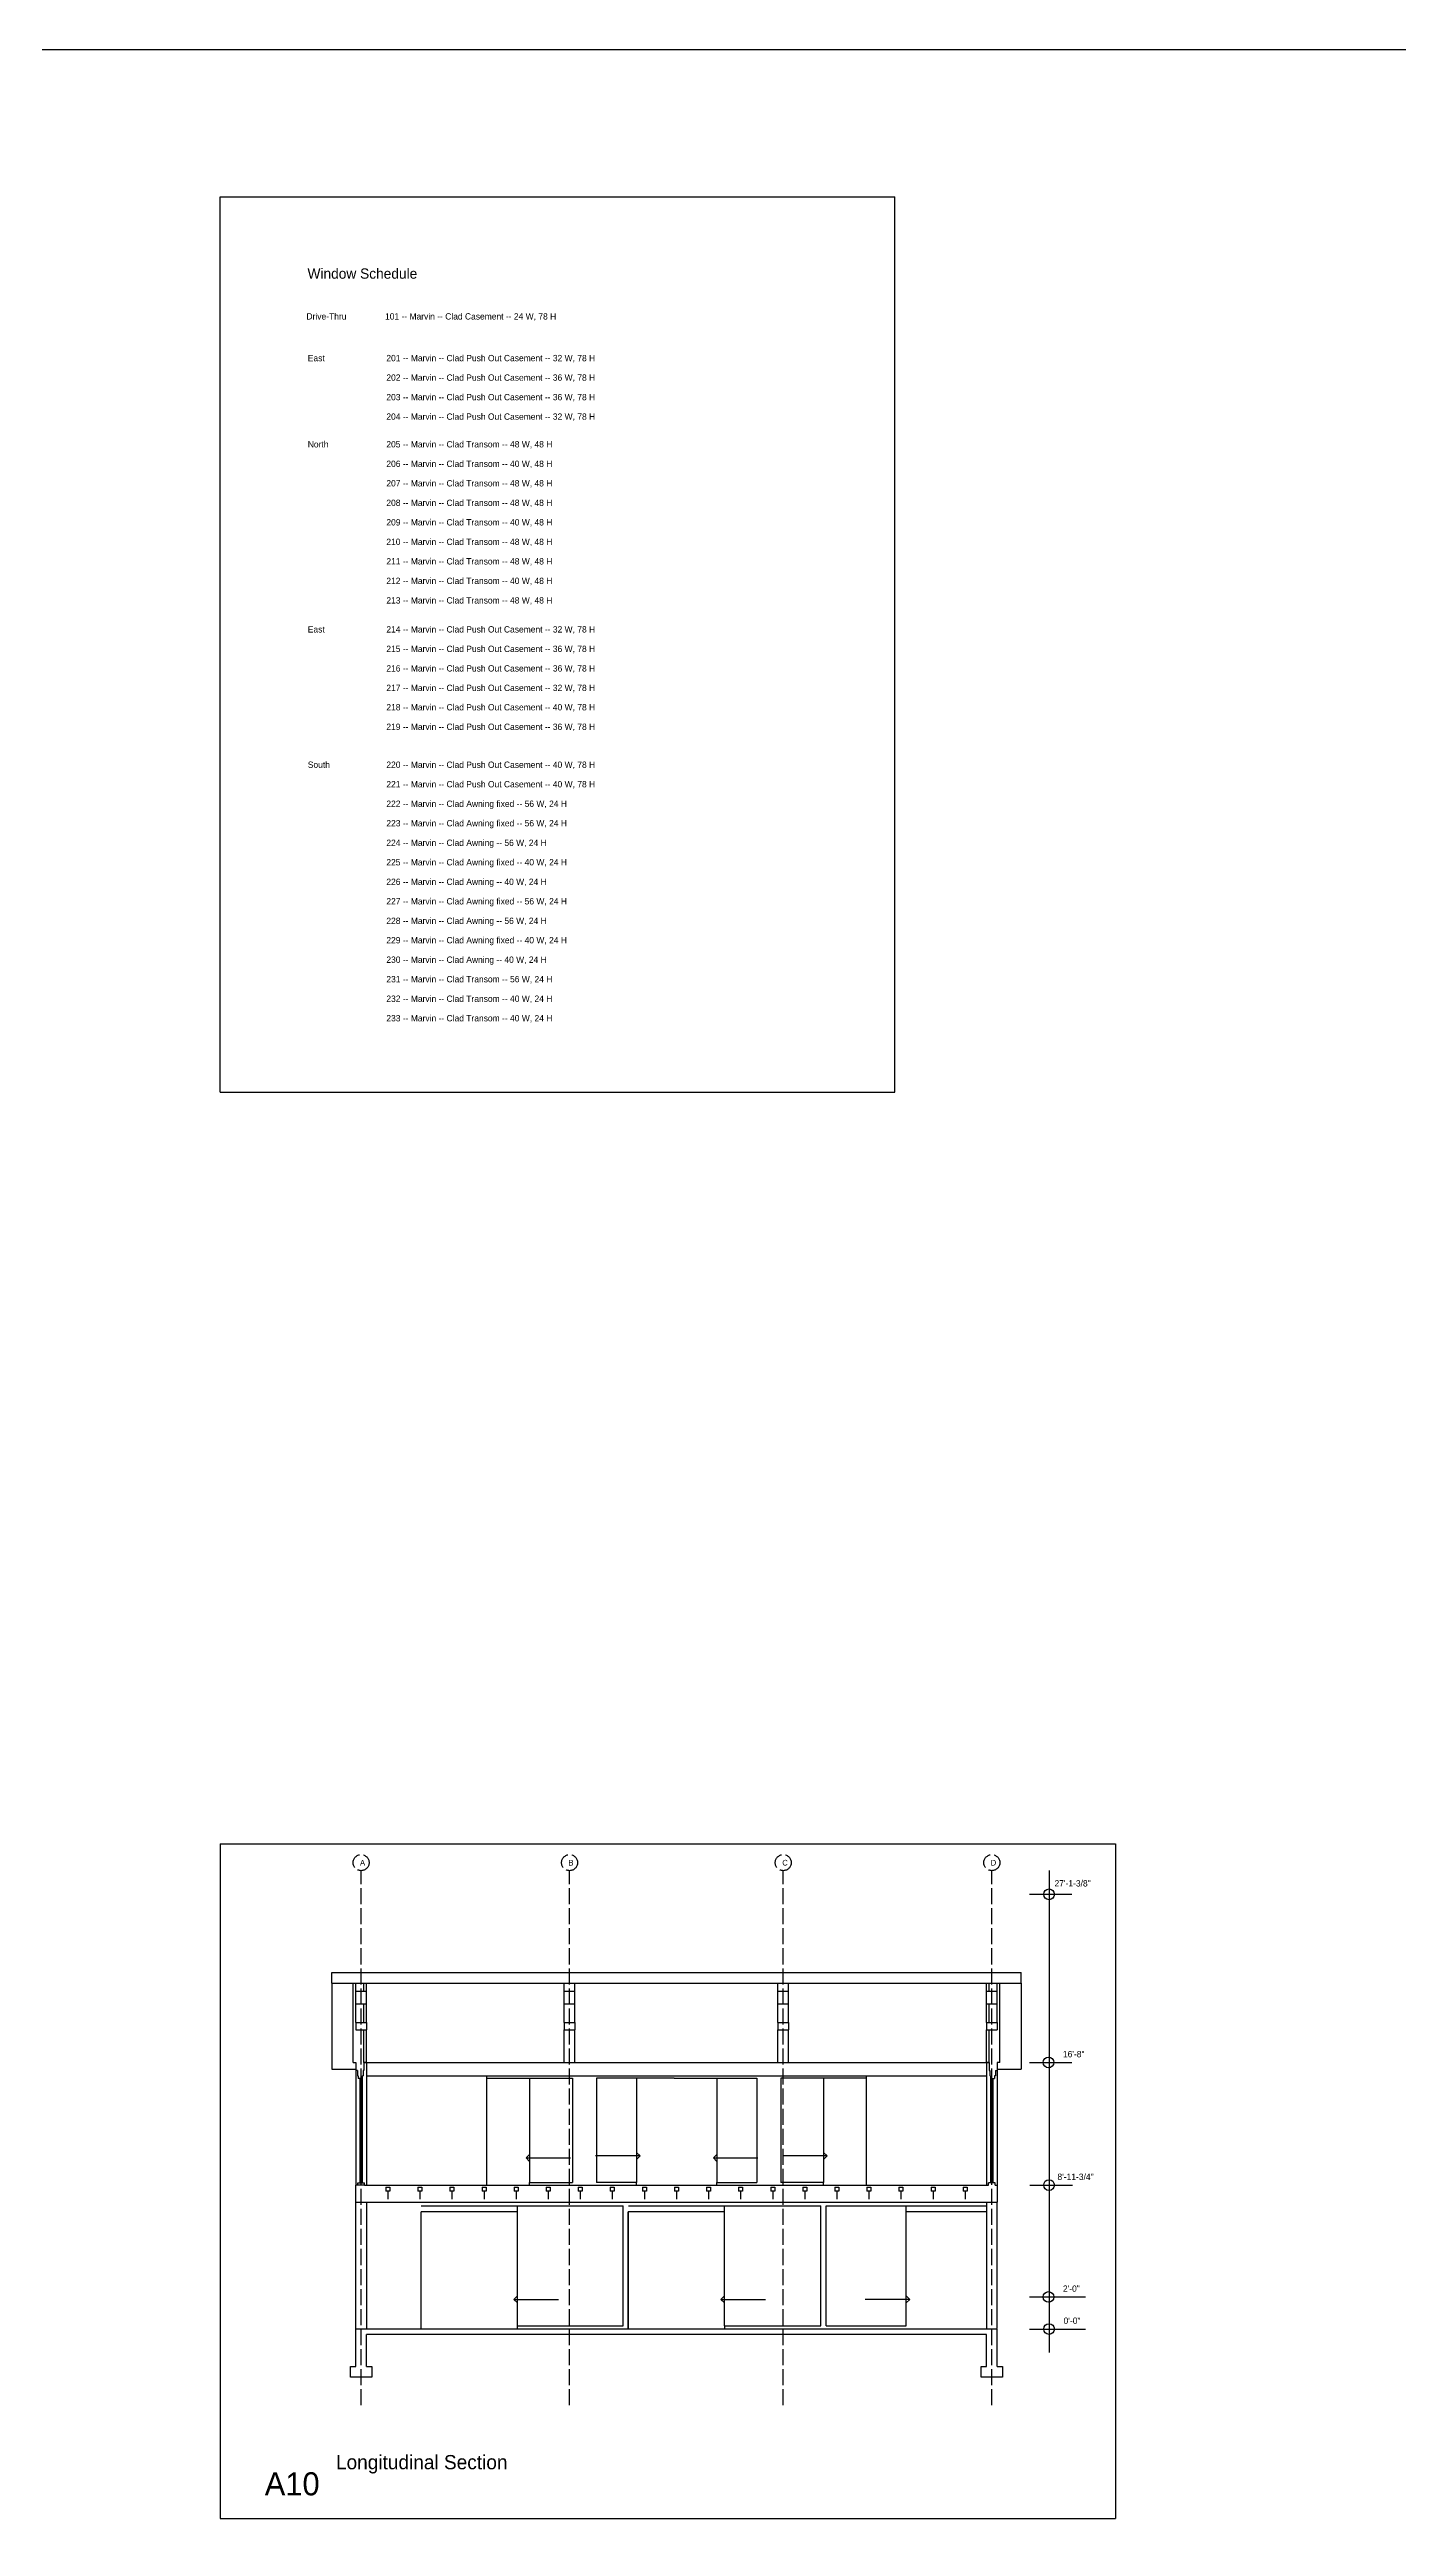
# Model space of a CAD drawing. Header units: inches. Extents: x 1267 to 6358, y -2516 to 4336.
# Drawn here: x 5343 to 6358, y -2516 to -668 of the extents above; entities that cross this region are included whole.
import ezdxf

# ---------------------------------------------------------------- set-up
doc = ezdxf.new("R2010")
doc.units = ezdxf.units.IN
doc.header["$MEASUREMENT"] = 0
doc.linetypes.add('ACAD_ISO02W100', pattern=[15, 12, -3])
for name, color, linetype in [('const', 7, 'Continuous'), ('e1', 7, 'Continuous'), ('e2', 251, 'Continuous'), ('glass', 172, 'Continuous'), ('grid', 252, 'ACAD_ISO02W100'), ('stairs', 140, 'Continuous'), ('walls', 7, 'Continuous')]:
    doc.layers.add(name, color=color, linetype=linetype)

msp = doc.modelspace()

# ---------------------------------------------------------------- linework, layer by layer
for p, q in [((5470.5, -1448.6), (5470.5, -778.5)), ((5470.5, -778.5), (5975.5, -778.5)), ((5975.5, -1448.6), (5975.5, -778.5)), ((5470.5, -1448.6), (5975.5, -1448.6)), ((5470.5, -2011.1), (5470.5, -2516.1)), ((5470.5, -2011.1), (6140.6, -2011.1)), ((6140.6, -2011.1), (6140.6, -2516.1)), ((5470.5, -2516.1), (6140.6, -2516.1))]:
    msp.add_line(p, q)
at = {"layer": 'e1'}
for p, q in [((1267.5, -668.3), (6357.7, -668.3)), ((5670.1, -2186.5), (5734.1, -2186.5)), ((5702.1, -2186.5), (5702.1, -2264.5)), ((5734.1, -2186.5), (5734.1, -2264.5)), ((5752.2, -2186.5), (5752.2, -2264.5)), ((5810.2, -2186.5), (5752.2, -2186.5)), ((5782.2, -2186.5), (5782.2, -2264.5)), ((5810.2, -2186.5), (5872.2, -2186.5)), ((5842.2, -2186.5), (5842.2, -2264.5)), ((5872.2, -2186.5), (5872.2, -2264.5)), ((5954.1, -2186.5), (5890.1, -2186.5)), ((5890.1, -2186.5), (5890.1, -2264.5)), ((5922.1, -2186.5), (5922.1, -2264.5)), ((5702.1, -2264.5), (5734.1, -2264.5)), ((5782.2, -2264.5), (5752.2, -2264.5)), ((5842.2, -2264.5), (5872.2, -2264.5)), ((5922.1, -2264.5), (5890.1, -2264.5)), ((5621, -2282), (5772, -2282)), ((5693, -2371.7), (5693, -2282)), ((5772, -2371.7), (5772, -2282)), ((5776, -2282), (5848.9, -2282)), ((5848, -2282), (5920, -2282)), ((5848, -2371.7), (5848, -2282)), ((5920, -2371.7), (5920, -2282)), ((5924, -2282), (6044, -2282)), ((5924, -2371.7), (5924, -2282)), ((5984, -2371.7), (5984, -2282)), ((5693, -2371.7), (5772, -2371.7)), ((5848, -2371.7), (5920, -2371.7)), ((5924, -2371.7), (5984, -2371.7))]:
    msp.add_line(p, q, dxfattribs=at)
at = {"layer": 'e2'}
for p, q in [((6090.8, -2031.1), (6090.8, -2391.7)), ((6076.1, -2048.9), (6107.9, -2048.9)), ((5554, -2115.5), (5554, -2179.8)), ((5572, -2121.4), (5572, -2115.5)), ((5580, -2121.4), (5580, -2115.5)), ((5728, -2121.4), (5728, -2115.5)), ((5736, -2121.4), (5736, -2115.5)), ((5887.9, -2121.4), (5887.9, -2115.5)), ((5895.9, -2121.4), (5895.9, -2115.5)), ((6044, -2121.4), (6044, -2115.5)), ((6052, -2121.4), (6052, -2115.5)), ((6070, -2115.5), (6070, -2179.8)), ((5572, -2144.7), (5572, -2130.9)), ((5580, -2144.7), (5580, -2130.9)), ((5728, -2144.7), (5728, -2130.9)), ((5736, -2144.7), (5736, -2130.9)), ((5887.9, -2144.7), (5887.9, -2130.9)), ((5895.9, -2144.7), (5895.9, -2130.9)), ((6044, -2144.7), (6044, -2130.9)), ((6052, -2144.7), (6052, -2130.9)), ((5580, -2174.7), (5580, -2150.2)), ((5728, -2174.7), (5728, -2150.2)), ((5736, -2174.7), (5736, -2150.2)), ((5887.9, -2174.7), (5887.9, -2150.2)), ((5895.9, -2174.7), (5895.9, -2150.2)), ((6044, -2174.7), (6044, -2150.2)), ((5554, -2179.8), (5572, -2179.8)), ((5578, -2174.7), (6046, -2174.7)), ((5580, -2174.7), (5578, -2174.7)), ((5580, -2174.7), (5580, -2266.5)), ((6044, -2174.7), (6044, -2266.5)), ((6046, -2174.7), (6044, -2174.7)), ((6052, -2179.8), (6070, -2179.8)), ((6076.1, -2174.7), (6107.9, -2174.7)), ((5572, -2180.8), (5572, -2266.5)), ((5575.1, -2189.3), (5575.1, -2260.7)), ((5576.8, -2189.3), (5576.8, -2260.7)), ((5580, -2184.7), (6044, -2184.7)), ((5670.1, -2266.5), (5670.1, -2184.7)), ((5954.1, -2266.5), (5954.1, -2184.7)), ((6047.1, -2189.3), (6047.1, -2260.7)), ((6048.8, -2189.3), (6048.8, -2260.7)), ((6052, -2180.8), (6052, -2266.5)), ((5702.1, -2266.5), (5702.1, -2264.5)), ((5782.2, -2266.5), (5782.2, -2264.5)), ((5842.2, -2266.5), (5842.2, -2264.5)), ((5922.1, -2266.5), (5922.1, -2264.5)), ((6076.5, -2266.5), (6108.3, -2266.5)), ((5572, -2373.7), (5572, -2279.2)), ((5580, -2279.2), (5580, -2374.2)), ((5693, -2286.5), (5621, -2286.5)), ((5621, -2374.2), (5621, -2286.5)), ((5847.9, -2286.5), (5775.9, -2286.5)), ((5775.9, -2374.2), (5775.9, -2286.5)), ((5776, -2374.2), (5776, -2286.5)), ((6044, -2286.5), (5983.9, -2286.5)), ((6044, -2279.2), (6044, -2374.2)), ((6052, -2373.7), (6052, -2279.2)), ((6076.1, -2350.2), (6118.1, -2350.2)), ((5693, -2374.2), (5693, -2371.7)), ((5848, -2371.7), (5848, -2374.2)), ((6076.1, -2374.2), (6118.1, -2374.2))]:
    msp.add_line(p, q, dxfattribs=at)
for centre in [(6090.8, -2048.9), (6090.4, -2174.7), (6090.8, -2266.5), (6090.4, -2350.2), (6090.8, -2374.2)]:
    msp.add_circle(centre, 4, dxfattribs=at)
at = {"layer": 'glass'}
for p, q in [((5576, -2189.3), (5576, -2260.7)), ((6048, -2189.3), (6048, -2260.7))]:
    msp.add_line(p, q, dxfattribs=at)
at = {"layer": 'grid'}
for p, q in [((5576, -2431.3), (5576, -2031.2)), ((5732, -2431.3), (5732, -2031.2)), ((5891.9, -2431.3), (5891.9, -2031.2)), ((6048, -2431.3), (6048, -2031.2))]:
    msp.add_line(p, q, dxfattribs=at)
for centre in [(5576, -2025.2), (5732, -2025.2), (5891.9, -2025.2), (6048, -2025.2)]:
    msp.add_circle(centre, 6, dxfattribs=at)
at = {"layer": 'stairs'}
for p, q in [((5699.5, -2246.2), (5702.1, -2243.6)), ((5699.5, -2246.2), (5732.8, -2246.2)), ((5699.5, -2246.2), (5702.1, -2248.8)), ((5784.9, -2244.7), (5751.5, -2244.7)), ((5784.9, -2244.7), (5782.2, -2242.1)), ((5784.9, -2244.7), (5782.2, -2247.4)), ((5839.6, -2246.2), (5842.2, -2243.6)), ((5839.6, -2246.2), (5873, -2246.2)), ((5839.6, -2246.2), (5842.2, -2248.8)), ((5924.7, -2244.7), (5891.4, -2244.7)), ((5924.7, -2244.7), (5922.1, -2242.1)), ((5924.7, -2244.7), (5922.1, -2247.4)), ((5690.3, -2352), (5693, -2349.3)), ((5690.3, -2352), (5693, -2354.6)), ((5690.3, -2352), (5723.7, -2352)), ((5845.3, -2352), (5848, -2349.3)), ((5845.3, -2352), (5878.7, -2352)), ((5845.3, -2352), (5848, -2354.6)), ((5986.6, -2352), (5953.3, -2352)), ((5986.6, -2352), (5984, -2349.3)), ((5986.6, -2352), (5984, -2354.6))]:
    msp.add_line(p, q, dxfattribs=at)
at = {"layer": 'walls'}
for p, q in [((5554, -2107.5), (6070, -2107.5)), ((5554, -2115.5), (5554, -2107.5)), ((5554, -2115.5), (6070, -2115.5)), ((5570, -2174.7), (5570, -2115.5)), ((5572, -2121.4), (5580, -2121.4)), ((5572, -2130.9), (5572, -2121.4)), ((5578, -2121.4), (5578, -2115.5)), ((5580, -2130.9), (5580, -2121.4)), ((5728, -2121.4), (5736, -2121.4)), ((5728, -2130.9), (5728, -2121.4)), ((5736, -2130.9), (5736, -2121.4)), ((5887.9, -2130.9), (5887.9, -2121.4)), ((5887.9, -2121.4), (5895.9, -2121.4)), ((5895.9, -2130.9), (5895.9, -2121.4)), ((6044, -2121.4), (6052, -2121.4)), ((6044, -2130.9), (6044, -2121.4)), ((6046, -2121.4), (6046, -2115.5)), ((6052, -2130.9), (6052, -2121.4)), ((6054, -2174.7), (6054, -2115.5)), ((6070, -2115.5), (6070, -2107.5)), ((5572, -2130.9), (5580, -2130.9)), ((5578, -2144.7), (5578, -2130.9)), ((5728, -2130.9), (5736, -2130.9)), ((5887.9, -2130.9), (5895.9, -2130.9)), ((6044, -2130.9), (6052, -2130.9)), ((6046, -2144.7), (6046, -2130.9)), ((5572, -2144.7), (5580, -2144.7)), ((5572, -2144.7), (5572, -2150.2)), ((5572, -2150.2), (5580, -2150.2)), ((5578, -2174.7), (5578, -2150.2)), ((5580, -2144.7), (5580, -2150.2)), ((5728, -2144.7), (5736, -2144.7)), ((5728, -2144.7), (5728, -2150.2)), ((5728, -2150.2), (5736, -2150.2)), ((5736, -2144.7), (5736, -2150.2)), ((5887.9, -2144.7), (5887.9, -2150.2)), ((5887.9, -2144.7), (5895.9, -2144.7)), ((5887.9, -2150.2), (5895.9, -2150.2)), ((5895.9, -2144.7), (5895.9, -2150.2)), ((6044, -2144.7), (6052, -2144.7)), ((6044, -2144.7), (6044, -2150.2)), ((6044, -2150.2), (6052, -2150.2)), ((6046, -2174.7), (6046, -2150.2)), ((6052, -2144.7), (6052, -2150.2)), ((5570, -2174.7), (5572, -2174.7)), ((5572, -2174.7), (5572, -2180.8)), ((5578, -2174.7), (5578, -2180.8)), ((6046, -2174.7), (6046, -2180.8)), ((6052, -2174.7), (6052, -2180.8)), ((6054, -2174.7), (6052, -2174.7)), ((5573.2, -2180.8), (5572, -2180.8)), ((5573.2, -2180.8), (5573.2, -2184.7)), ((5573.2, -2184.7), (5573.8, -2184.7)), ((5573.8, -2184.7), (5573.8, -2186.8)), ((5576.8, -2186.8), (5573.8, -2186.8)), ((5575.1, -2186.8), (5575.1, -2189.3)), ((5575.1, -2189.3), (5576.8, -2189.3)), ((5576.8, -2184.7), (5577.5, -2184.7)), ((5576.8, -2184.7), (5576.8, -2186.8)), ((5576.8, -2186.8), (5576.8, -2189.3)), ((5577.5, -2180.8), (5577.5, -2184.7)), ((5578, -2180.8), (5577.5, -2180.8)), ((6046, -2180.8), (6046.5, -2180.8)), ((6046.5, -2180.8), (6046.5, -2184.7)), ((6047.1, -2184.7), (6046.5, -2184.7)), ((6047.1, -2184.7), (6047.1, -2186.8)), ((6047.1, -2186.8), (6050.1, -2186.8)), ((6047.1, -2186.8), (6047.1, -2189.3)), ((6048.8, -2189.3), (6047.1, -2189.3)), ((6048.8, -2186.8), (6048.8, -2189.3)), ((6050.1, -2184.7), (6050.1, -2186.8)), ((6050.7, -2184.7), (6050.1, -2184.7)), ((6050.7, -2180.8), (6050.7, -2184.7)), ((6050.7, -2180.8), (6052, -2180.8)), ((5578.5, -2266.5), (5572, -2266.5)), ((5572, -2279.2), (5572, -2266.5)), ((5573.5, -2266.5), (5573.5, -2264.7)), ((5573.5, -2264.7), (5578.5, -2264.7)), ((5575.1, -2260.7), (5575.1, -2264.7)), ((5576.8, -2260.7), (5575.1, -2260.7)), ((5575.1, -2260.7), (5576.8, -2260.7)), ((5576.8, -2260.7), (5576.8, -2264.7)), ((5578.5, -2266.5), (5578.5, -2264.7)), ((5578.5, -2266.5), (6045.5, -2266.5)), ((5594.5, -2268), (5597.5, -2268)), ((5594.5, -2268), (5594.5, -2271)), ((5597.5, -2271), (5594.5, -2271)), ((5596, -2271), (5596, -2277)), ((5597.5, -2268), (5597.5, -2271)), ((5618.5, -2268), (5621.5, -2268)), ((5618.5, -2268), (5618.5, -2271)), ((5621.5, -2271), (5618.5, -2271)), ((5620, -2271), (5620, -2277)), ((5621.5, -2268), (5621.5, -2271)), ((5642.5, -2268), (5645.5, -2268)), ((5642.5, -2268), (5642.5, -2271)), ((5645.5, -2271), (5642.5, -2271)), ((5644, -2271), (5644, -2277)), ((5645.5, -2268), (5645.5, -2271)), ((5666.5, -2268), (5669.5, -2268)), ((5666.5, -2268), (5666.5, -2271)), ((5669.5, -2271), (5666.5, -2271)), ((5668, -2271), (5668, -2277)), ((5669.5, -2268), (5669.5, -2271)), ((5690.5, -2268), (5693.5, -2268)), ((5690.5, -2268), (5690.5, -2271)), ((5693.5, -2271), (5690.5, -2271)), ((5692, -2271), (5692, -2277)), ((5693.5, -2268), (5693.5, -2271)), ((5714.5, -2268), (5717.5, -2268)), ((5714.5, -2268), (5714.5, -2271)), ((5717.5, -2271), (5714.5, -2271)), ((5716, -2271), (5716, -2277)), ((5717.5, -2268), (5717.5, -2271)), ((5738.5, -2268), (5741.5, -2268)), ((5738.5, -2268), (5738.5, -2271)), ((5741.5, -2271), (5738.5, -2271)), ((5740, -2271), (5740, -2277)), ((5741.5, -2268), (5741.5, -2271)), ((5762.5, -2268), (5765.5, -2268)), ((5762.5, -2268), (5762.5, -2271)), ((5765.5, -2271), (5762.5, -2271)), ((5764, -2271), (5764, -2277)), ((5765.5, -2268), (5765.5, -2271)), ((5786.5, -2268), (5789.5, -2268)), ((5786.5, -2268), (5786.5, -2271)), ((5789.5, -2271), (5786.5, -2271)), ((5788, -2271), (5788, -2277)), ((5789.5, -2268), (5789.5, -2271)), ((5810.5, -2268), (5813.5, -2268)), ((5810.5, -2268), (5810.5, -2271)), ((5813.5, -2271), (5810.5, -2271)), ((5812, -2271), (5812, -2277)), ((5813.5, -2268), (5813.5, -2271)), ((5834.5, -2268), (5837.5, -2268)), ((5834.5, -2268), (5834.5, -2271)), ((5837.5, -2271), (5834.5, -2271)), ((5836, -2271), (5836, -2277)), ((5837.5, -2268), (5837.5, -2271)), ((5858.5, -2268), (5861.5, -2268)), ((5858.5, -2268), (5858.5, -2271)), ((5861.5, -2271), (5858.5, -2271)), ((5860, -2271), (5860, -2277)), ((5861.5, -2268), (5861.5, -2271)), ((5882.5, -2268), (5885.5, -2268)), ((5882.5, -2268), (5882.5, -2271)), ((5885.5, -2271), (5882.5, -2271)), ((5884, -2271), (5884, -2277)), ((5885.5, -2268), (5885.5, -2271)), ((5906.5, -2268), (5909.5, -2268)), ((5906.5, -2268), (5906.5, -2271)), ((5909.5, -2271), (5906.5, -2271)), ((5908, -2271), (5908, -2277)), ((5909.5, -2268), (5909.5, -2271)), ((5930.5, -2268), (5933.5, -2268)), ((5930.5, -2268), (5930.5, -2271)), ((5933.5, -2271), (5930.5, -2271)), ((5932, -2271), (5932, -2277)), ((5933.5, -2268), (5933.5, -2271)), ((5954.5, -2268), (5957.5, -2268)), ((5954.5, -2268), (5954.5, -2271)), ((5957.5, -2271), (5954.5, -2271)), ((5956, -2271), (5956, -2277)), ((5957.5, -2268), (5957.5, -2271)), ((5978.5, -2268), (5981.5, -2268)), ((5978.5, -2268), (5978.5, -2271)), ((5981.5, -2271), (5978.5, -2271)), ((5980, -2271), (5980, -2277)), ((5981.5, -2268), (5981.5, -2271)), ((6002.5, -2268), (6005.5, -2268)), ((6002.5, -2268), (6002.5, -2271)), ((6005.5, -2271), (6002.5, -2271)), ((6004, -2271), (6004, -2277)), ((6005.5, -2268), (6005.5, -2271)), ((6026.5, -2268), (6029.5, -2268)), ((6026.5, -2268), (6026.5, -2271)), ((6029.5, -2271), (6026.5, -2271)), ((6028, -2271), (6028, -2277)), ((6029.5, -2268), (6029.5, -2271)), ((6045.5, -2266.5), (6045.5, -2264.7)), ((6050.5, -2264.7), (6045.5, -2264.7)), ((6048.8, -2260.7), (6047.1, -2260.7)), ((6047.1, -2260.7), (6048.8, -2260.7)), ((6047.1, -2260.7), (6047.1, -2264.7)), ((6048.8, -2260.7), (6048.8, -2264.7)), ((6050.5, -2266.5), (6050.5, -2264.7)), ((6050.5, -2266.5), (6052, -2266.5)), ((6052, -2266.5), (6052, -2279.2)), ((5572, -2279.2), (6052, -2279.2)), ((5572, -2402.2), (5572, -2373.7)), ((6052, -2374.2), (5572, -2374.2)), ((5580, -2402.2), (5580, -2378.2)), ((6044, -2378.2), (5580, -2378.2)), ((6044, -2402.2), (6044, -2378.2)), ((6052, -2402.2), (6052, -2374.2)), ((5568, -2410.2), (5568, -2402.2)), ((5568, -2402.2), (5572, -2402.2)), ((5584, -2410.2), (5568, -2410.2)), ((5580, -2402.2), (5584, -2402.2)), ((5584, -2402.2), (5584, -2410.2)), ((6040, -2410.2), (6040, -2402.2)), ((6040, -2402.2), (6044, -2402.2)), ((6056, -2410.2), (6040, -2410.2)), ((6052, -2402.2), (6056, -2402.2)), ((6056, -2402.2), (6056, -2410.2))]:
    msp.add_line(p, q, dxfattribs=at)

# ---------------------------------------------------------------- texts
at = {"layer": 'const', "attachment_point": 1}
for s, insert, char_height, width in [('Window Schedule', (5535.9, -832.2), 7.672, 2925.355), ('Drive-Thru', (5535.1, -865.7), 4.74, 1805.775), ('101 -- Marvin -- Clad Casement -- 24 W, 78 H', (5593.9, -865.7), 4.736, 1805.775), ('East', (5536.1, -896.9), 4.74, 1805.775), ('201 -- Marvin -- Clad Push Out Casement -- 32 W, 78 H', (5594.9, -896.9), 4.736, 1805.775), ('202 -- Marvin -- Clad Push Out Casement -- 36 W, 78 H', (5594.9, -911.5), 4.736, 1805.775), ('203 -- Marvin -- Clad Push Out Casement -- 36 W, 78 H', (5594.9, -926.1), 4.736, 1805.775), ('204 -- Marvin -- Clad Push Out Casement -- 32 W, 78 H', (5594.9, -940.7), 4.736, 1805.775), ('North', (5536.1, -961.4), 4.74, 1805.775), ('205 -- Marvin -- Clad Transom -- 48 W, 48 H', (5594.9, -961.4), 4.736, 1805.775), ('206 -- Marvin -- Clad Transom -- 40 W, 48 H', (5594.9, -976), 4.736, 1805.775), ('207 -- Marvin -- Clad Transom -- 48 W, 48 H', (5594.9, -990.6), 4.736, 1805.775), ('208 -- Marvin -- Clad Transom -- 48 W, 48 H', (5594.9, -1005.2), 4.736, 1805.775), ('209 -- Marvin -- Clad Transom -- 40 W, 48 H', (5594.9, -1019.8), 4.736, 1805.775), ('210 -- Marvin -- Clad Transom -- 48 W, 48 H', (5594.9, -1034.4), 4.736, 1805.775), ('211 -- Marvin -- Clad Transom -- 48 W, 48 H', (5594.9, -1049), 4.736, 1805.775), ('212 -- Marvin -- Clad Transom -- 40 W, 48 H', (5594.9, -1063.6), 4.736, 1805.775), ('213 -- Marvin -- Clad Transom -- 48 W, 48 H', (5594.9, -1078.2), 4.736, 1805.775), ('East', (5536.1, -1099.9), 4.74, 1805.775), ('214 -- Marvin -- Clad Push Out Casement -- 32 W, 78 H', (5594.9, -1099.9), 4.736, 1805.775), ('215 -- Marvin -- Clad Push Out Casement -- 36 W, 78 H', (5594.9, -1114.5), 4.736, 1805.775), ('216 -- Marvin -- Clad Push Out Casement -- 36 W, 78 H', (5594.9, -1129.1), 4.736, 1805.775), ('217 -- Marvin -- Clad Push Out Casement -- 32 W, 78 H', (5594.9, -1143.7), 4.736, 1805.775), ('218 -- Marvin -- Clad Push Out Casement -- 40 W, 78 H', (5594.9, -1158.2), 4.736, 1805.775), ('219 -- Marvin -- Clad Push Out Casement -- 36 W, 78 H', (5594.9, -1172.8), 4.736, 1805.775), ('South', (5536.1, -1201.2), 4.74, 1805.775), ('220 -- Marvin -- Clad Push Out Casement -- 40 W, 78 H', (5594.9, -1201.2), 4.736, 1805.775), ('221 -- Marvin -- Clad Push Out Casement -- 40 W, 78 H', (5594.9, -1215.8), 4.736, 1805.775), ('222 -- Marvin -- Clad Awning fixed -- 56 W, 24 H', (5594.9, -1230.4), 4.736, 1805.775), ('223 -- Marvin -- Clad Awning fixed -- 56 W, 24 H', (5594.9, -1245), 4.736, 1805.775), ('224 -- Marvin -- Clad Awning -- 56 W, 24 H', (5594.9, -1259.6), 4.736, 1805.775), ('225 -- Marvin -- Clad Awning fixed -- 40 W, 24 H', (5594.9, -1274.2), 4.736, 1805.775), ('226 -- Marvin -- Clad Awning -- 40 W, 24 H', (5594.9, -1288.8), 4.736, 1805.775), ('227 -- Marvin -- Clad Awning fixed -- 56 W, 24 H', (5594.9, -1303.4), 4.736, 1805.775), ('228 -- Marvin -- Clad Awning -- 56 W, 24 H', (5594.9, -1318), 4.736, 1805.775), ('229 -- Marvin -- Clad Awning fixed -- 40 W, 24 H', (5594.9, -1332.5), 4.736, 1805.775), ('230 -- Marvin -- Clad Awning -- 40 W, 24 H', (5594.9, -1347.1), 4.736, 1805.775), ('231 -- Marvin -- Clad Transom -- 56 W, 24 H', (5594.9, -1361.7), 4.736, 1805.775), ('232 -- Marvin -- Clad Transom -- 40 W, 24 H', (5594.9, -1376.3), 4.736, 1805.775), ('233 -- Marvin -- Clad Transom -- 40 W, 24 H', (5594.9, -1390.9), 4.736, 1805.775), ('A', (5575.2, -2023.1), 4.26, 1625.197), ('B', (5731.2, -2023.1), 4.26, 1625.197), ('C', (5891.2, -2023.1), 4.26, 1625.197), ('D', (6047.2, -2023.1), 4.26, 1625.197), ('27\'-1-3/8"', (6094.9, -2038.3), 4.74, 1805.775), ('16\'-8"', (6101.2, -2166.1), 4.74, 1805.775), ('8\'-11-3/4"', (6097.1, -2257.9), 4.74, 1805.775), ('2\'-0"', (6101.2, -2341.6), 4.74, 1805.775), ('0\'-0"', (6101.7, -2365.6), 4.74, 1805.775), ('Longitudinal Section', (5557.2, -2468.5), 10.656, 4062.993), ('A10', (5503.9, -2481.4), 17.26, 6582.049)]:
    msp.add_mtext(s, dxfattribs=dict(at, insert=insert, char_height=char_height, width=width))

doc.saveas('drawing.dxf')
